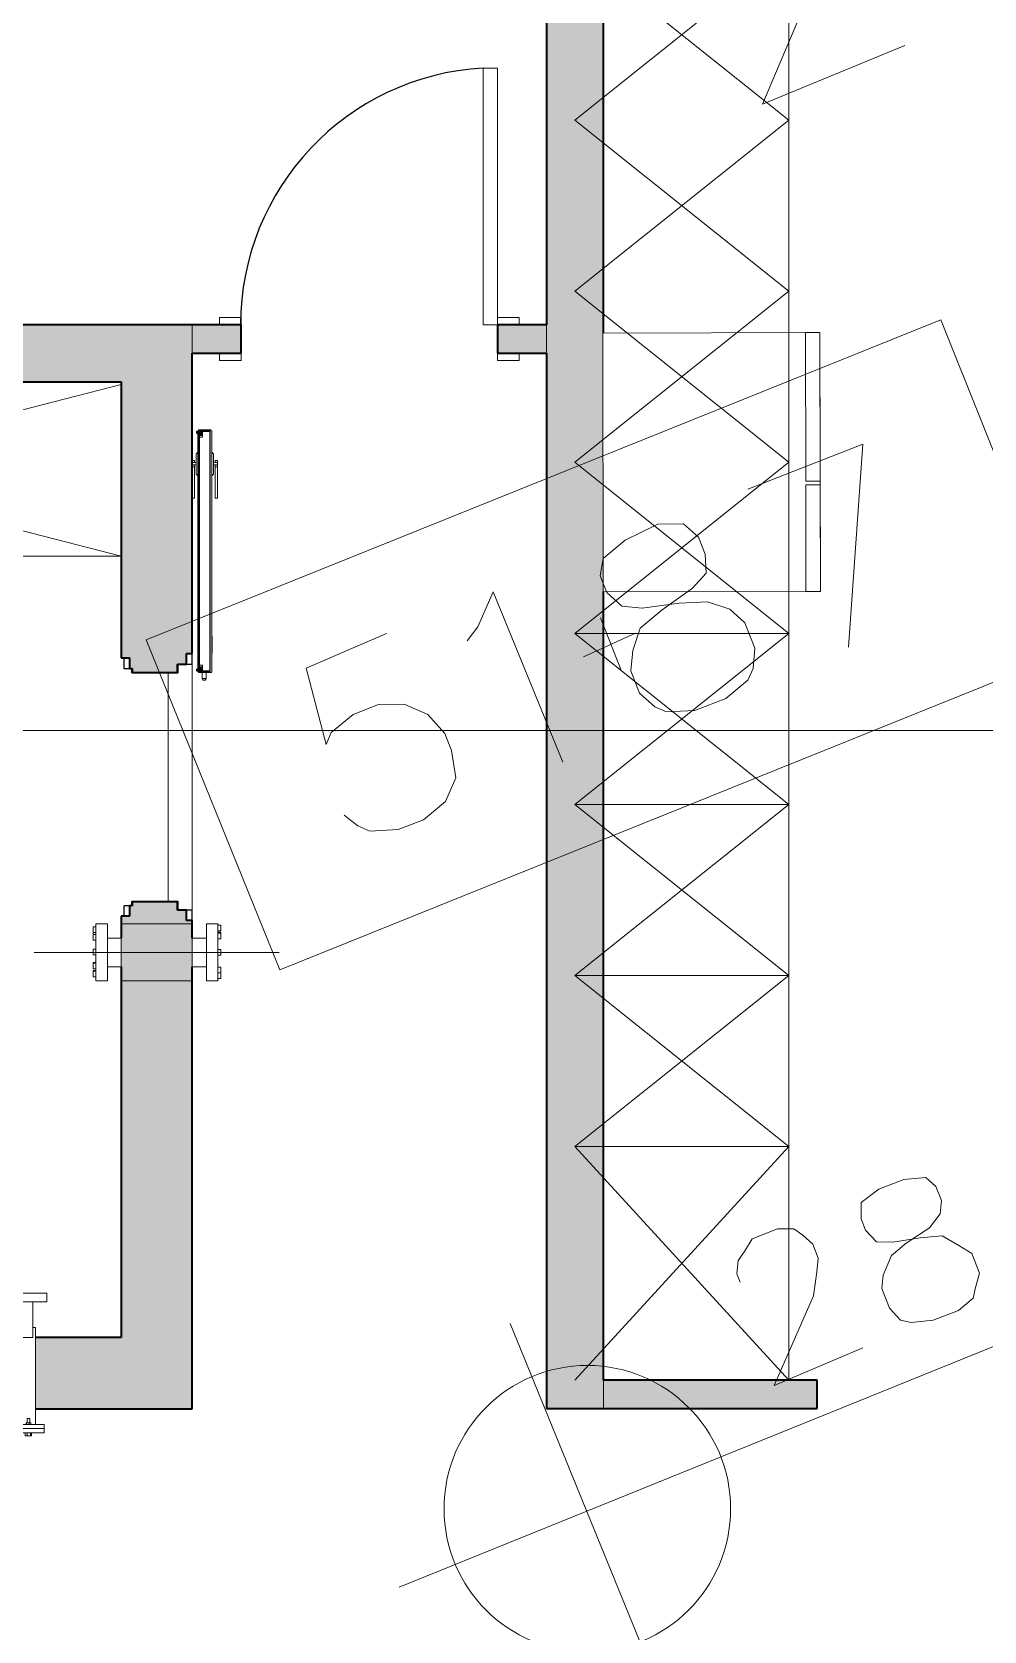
# Model space of a CAD drawing. Header units: centimetres. Extents: x 14435 to 32127, y -4289 to 2500.
# Drawn here: x 26322 to 26656, y -1106 to -545 of the extents above; entities that cross this region are included whole.
import ezdxf

# ---------------------------------------------------------------- set-up
doc = ezdxf.new("R2010")
doc.units = ezdxf.units.CM
for name, color, linetype, lineweight in [('A-DETL', 7, 'Continuous', 5), ('A-DETL-GENF', 7, 'Continuous', 5), ('A-DOOR', 7, 'Continuous', 13), ('A-DOOR-FRAM', 7, 'Continuous', 13), ('A-FLOR', 7, 'Continuous', 13), ('A-GLAZ', 7, 'Continuous', 13), ('A-WALL', 7, 'Continuous', 13), ('A-WALL-PATT', 7, 'Continuous', 35), ('I-WALL', 7, 'Continuous', 13), ('Q-SPCQ', 7, 'Continuous', 5)]:
    doc.layers.add(name, color=color, linetype=linetype, lineweight=lineweight)
for name, color, linetype, lineweight, true_color in [('G-ANNO-SYMB', 240, 'Continuous', 5, 0xff2227), ('PDF_C1603_0', 3, 'Continuous', 5, 0x00ff00), ('PDF_Height of existing trees', 64, 'Continuous', 5, 0x7ca500), ('PDF_L-00', 1, 'Continuous', 5, 0xff0000), ('PDF_scellno', 30, 'Continuous', 5, 0xff7f00), ('מפת מדידה_dwg', 8, 'Continuous', 5, 0x767676)]:
    doc.layers.add(name, color=color, linetype=linetype, lineweight=lineweight, true_color=true_color)

# ---------------------------------------------------------------- blocks, each defined once
blk = doc.blocks.new('מקרר1 - 36_ X 30_ 2-741337-קרקע פיתוח')
at = {"layer": 'Q-SPCQ'}
for p, q in [((45.4, 36.63), (-45.4, 36.63)), ((-45.4, 36.63), (-45.4, -39.57)), ((45.4, -39.57), (45.4, 36.63)), ((-45.4, -34.49), (-7.94, -34.49)), ((-45.4, -34.49), (-45.4, -39.57)), ((-7.94, -39.57), (-7.94, -34.49)), ((-6.67, -34.49), (45.4, -34.49)), ((-6.67, -34.49), (-6.67, -39.57)), ((45.4, -39.57), (45.4, -34.49)), ((-45.4, -39.57), (45.4, -39.57)), ((-7.94, -39.57), (-45.4, -39.57)), ((45.4, -39.57), (-6.67, -39.57))]:
    blk.add_line(p, q, dxfattribs=at)
blk = doc.blocks.new('דלת חד כנפית - 96_210-904329-קרקע פיתוח')
at = {"layer": 'A-DOOR'}
for p, q in [((39.9, 5), (39.9, 95.02)), ((45, 95.02), (39.9, 95.02)), ((45, 5), (45, 95.02)), ((45, 5), (39.9, 5))]:
    blk.add_line(p, q, dxfattribs=at)
at = {"layer": 'A-DOOR', "lineweight": 25}
blk.add_arc((45, 5), 90.17, 93.2424, 180, dxfattribs=at)
at = {"layer": 'A-DOOR-FRAM'}
for p, q in [((-45, 7.5), (-52.6, 7.5)), ((-52.6, 7.5), (-52.6, 5)), ((-45, 5), (-45, 7.5)), ((52.6, 7.5), (45, 7.5)), ((45, 7.5), (45, 5)), ((52.6, 5), (52.6, 7.5)), ((-52.6, -5), (-52.6, -7.5)), ((-45, -7.5), (-45, -5)), ((45, -5), (45, -7.5)), ((52.6, -7.5), (52.6, -5)), ((-52.6, -7.5), (-45, -7.5)), ((45, -7.5), (52.6, -7.5))]:
    blk.add_line(p, q, dxfattribs=at)
blk = doc.blocks.new('דלת ממד נגררת - פלרז - דלת ממד נגררת - פלרז-1061756-קרקע פיתוח')
at = {"layer": 'A-DETL-GENF', "lineweight": 13, "true_color": 0xc0c0c0}
blk.add_hatch(color=9, dxfattribs=at).paths.add_polyline_path([(-40.65, 15), (-40.65, 15.81), (-42.05, 15.71), (-41.95, 14.5), (-41.5, 14.4), (-41.08, 14), (-40.65, 14.5)], flags=0)
at = {"layer": 'A-DOOR', "true_color": 0xc0c0c0}
blk.add_hatch(color=9, dxfattribs=at).paths.add_polyline_path([(-123.44, 15.71), (-123.54, 15.81), (-124.85, 15.81), (-124.85, 14.4), (-124.42, 14), (-123.99, 14.5), (-123.44, 14.5), (-123.44, 15)], flags=0)
at = {"layer": 'A-DETL-GENF'}
for p, q in [((-125.35, 14.8), (-125.35, 18.56)), ((-125.2, 14.8), (-125.2, 18.56)), ((-40.4, 18.81), (-125.1, 18.81)), ((-40.4, 18.66), (-125.1, 18.66)), ((-124.85, 18.11), (-125, 18.11)), ((-125, 18.11), (-125, 14.8)), ((-124.85, 18.41), (-124.85, 18.66)), ((-124.85, 18.66), (-124.75, 18.66)), ((-124.85, 18.11), (-124.85, 18.41)), ((-124.85, 14.8), (-124.85, 18.11)), ((-124.75, 18.66), (-124.75, 16.06)), ((-91.77, 18.66), (-91.67, 18.66)), ((-40.75, 16.06), (-40.75, 18.66)), ((-40.65, 18.41), (-40.65, 18.66)), ((-40.65, 18.21), (-40.65, 18.41)), ((-40.65, 14.8), (-40.65, 18.21)), ((-40.65, 18.21), (-40.5, 18.21)), ((-40.5, 18.21), (-40.5, 14.8)), ((-40.5, 17.91), (-40.3, 17.91)), ((-40.3, 18.56), (-40.3, 14.8)), ((-40.15, 18.56), (-40.15, 14.8)), ((-122.93, 16.06), (-124.85, 16.06)), ((-123.54, 15.81), (-124.85, 15.81)), ((-124.85, 15.81), (-124.85, 14.4)), ((-124.85, 15.81), (-123.54, 15.81)), ((-124.85, 14.4), (-124.85, 15.81)), ((-124.75, 16.06), (-122.74, 16.06)), ((-124.75, 15.81), (-124.75, 15.91)), ((-124.75, 15.91), (-123.54, 15.91)), ((-123.54, 15.81), (-124.75, 15.81)), ((-124.45, 14), (-124.4, 14)), ((-123.99, 14.4), (-123.99, 14.5)), ((-123.99, 14.5), (-123.54, 14.5)), ((-123.99, 14.5), (-123.99, 14.4)), ((-123.44, 14.5), (-123.99, 14.5)), ((-123.54, 14.5), (-123.54, 15.81)), ((-123.24, 14.5), (-123.54, 14.5)), ((-123.44, 14.7), (-123.44, 15.71)), ((-123.44, 15.71), (-123.44, 14.5)), ((-123.34, 15.71), (-123.34, 14.71)), ((-123.34, 14.71), (-123.34, 15.71)), ((-42.26, 14.6), (-123.24, 14.6)), ((-42.26, 14.5), (-123.24, 14.5)), ((-122.74, 16.06), (-122.74, 14.9)), ((-122.74, 14.9), (-122.74, 14.65)), ((-122.74, 14.65), (-42.76, 14.65)), ((-55.84, 14.65), (-111.38, 14.65)), ((-54.43, 14.65), (-55.84, 14.65)), ((-54.18, 14.65), (-54.43, 14.65)), ((-46.16, 14.65), (-54.18, 14.65)), ((-52.4, 14.6), (-52.4, 14.65)), ((-51.66, 14.65), (-51.66, 14.6)), ((-51.58, 14.65), (-51.58, 14.6)), ((-48.37, 14.65), (-48.37, 14.6)), ((-48.29, 14.6), (-48.29, 14.65)), ((-47.55, 14.65), (-47.55, 14.6)), ((-46.16, 14.6), (-46.16, 14.65)), ((-46.16, 14.65), (-42.86, 14.65)), ((-46.01, 14.6), (-46.01, 14.65)), ((-40.75, 16.06), (-42.76, 16.06)), ((-42.76, 16.06), (-42.76, 14.9)), ((-42.76, 14.9), (-42.76, 14.65)), ((-41.95, 14.5), (-42.26, 14.5)), ((-42.15, 15.71), (-42.15, 14.7)), ((-42.15, 14.7), (-42.15, 15.71)), ((-42.05, 15.71), (-42.05, 14.7)), ((-42.05, 14.5), (-42.05, 15.71)), ((-41.5, 14.5), (-42.05, 14.5)), ((-40.75, 15.91), (-41.95, 15.91)), ((-40.65, 15.81), (-41.95, 15.81)), ((-41.95, 15.81), (-40.75, 15.81)), ((-41.95, 15.81), (-40.65, 15.81)), ((-41.5, 14.5), (-41.95, 14.5)), ((-41.5, 14.4), (-41.5, 14.5)), ((-41.5, 14.4), (-41.5, 14.5)), ((-41.1, 14), (-41.05, 14)), ((-40.65, 16.06), (-40.75, 16.06)), ((-40.75, 15.81), (-40.75, 15.91)), ((-40.65, 14.4), (-40.65, 15.81)), ((-40.65, 15.81), (-40.65, 14.4)), ((-40.3, 16.71), (-40.5, 16.71))]:
    blk.add_line(p, q, dxfattribs=at)
for centre, radius, start, end in [((-125.1, 18.56), 0.251, 90, 180), ((-125.1, 18.56), 0.1, 90, 180), ((-40.4, 18.56), 0.251, 0, 90), ((-40.4, 18.56), 0.1, 0, 90), ((-125.1, 14.8), 0.251, 180, 0), ((-125.1, 14.8), 0.1, 180, 0), ((-124.45, 14.4), 0.401, 180, 270), ((-124.45, 14.4), 0.401, 180, 273.5833), ((-124.4, 14.4), 0.401, 266.4167, 0), ((-124.4, 14.4), 0.401, 270, 0), ((-123.54, 15.71), 0.2, 0, 90), ((-123.54, 15.71), 0.1, 360, 90), ((-123.54, 15.71), 0.1, 0, 90), ((-123.24, 14.7), 0.2, 180, 270), ((-123.24, 14.7), 0.1, 176.3757, 270), ((-54.43, 14.9), 0.251, 270, 275.5166), ((-42.26, 14.7), 0.2, 270, 0), ((-42.26, 14.7), 0.1, 270, 0), ((-41.95, 15.71), 0.2, 90, 180), ((-41.95, 15.71), 0.1, 90, 180), ((-41.95, 15.71), 0.1, 90, 180), ((-41.1, 14.4), 0.401, 180, 270), ((-41.1, 14.4), 0.401, 180, 273.5833), ((-41.05, 14.4), 0.401, 266.4167, 0), ((-41.05, 14.4), 0.401, 270, 0), ((-40.4, 14.8), 0.251, 180, 0), ((-40.4, 14.8), 0.1, 180, 0)]:
    blk.add_arc(centre, radius, start, end, dxfattribs=at)
at = {"layer": 'A-DOOR'}
for p, q in [((-125.26, 15), (-125.26, 19.06)), ((-125.01, 19.31), (-40.4, 19.31)), ((-116.91, 19.91), (-117.48, 19.31)), ((-116.91, 19.91), (-109.77, 19.91)), ((-114.52, 21.31), (-113.82, 21.31)), ((-114.52, 21.31), (-114.52, 20.51)), ((-113.82, 20.51), (-114.52, 20.51)), ((-113.82, 21.31), (-113.02, 21.31)), ((-113.82, 21.31), (-113.82, 19.91)), ((-113.82, 20.51), (-113.82, 21.31)), ((-113.02, 21.31), (-113.02, 19.91)), ((-113.02, 21.31), (-112.32, 21.31)), ((-113.02, 21.31), (-113.02, 20.51)), ((-112.32, 20.51), (-113.02, 20.51)), ((-112.32, 21.31), (-111.32, 21.31)), ((-112.32, 21.31), (-112.32, 20.51)), ((-111.32, 20.51), (-112.32, 20.51)), ((-111.32, 21.31), (-102.11, 21.31)), ((-102.11, 20.51), (-111.32, 20.51)), ((-109.77, 19.91), (-109.2, 19.31)), ((-102.11, 21.31), (-101.31, 21.31)), ((-101.31, 20.51), (-102.11, 20.51)), ((-101.31, 21.31), (-101.34, 21.31)), ((-101.34, 20.51), (-101.31, 20.51)), ((-101.31, 20.51), (-101.31, 21.31)), ((-52.92, 19.51), (-52.92, 19.31)), ((-51.91, 19.51), (-52.92, 19.51)), ((-52.92, 19.51), (-51.91, 19.51)), ((-52.47, 19.51), (-52.47, 19.31)), ((-52.47, 19.51), (-52.47, 19.31)), ((-51.96, 19.51), (-52.47, 19.51)), ((-52.47, 19.51), (-51.96, 19.51)), ((-51.96, 19.51), (-52.47, 19.51)), ((-52.47, 19.51), (-51.96, 19.51)), ((-52.47, 19.51), (-51.96, 19.51)), ((-51.96, 19.51), (-52.47, 19.51)), ((-52.47, 19.51), (-51.96, 19.51)), ((-51.96, 19.51), (-52.47, 19.51)), ((-52.27, 19.51), (-51.89, 19.51)), ((-51.89, 19.51), (-52.27, 19.51)), ((-52.27, 19.51), (-51.89, 19.51)), ((-51.89, 19.51), (-52.27, 19.51)), ((-51.91, 19.51), (-47.91, 19.51)), ((-47.94, 19.51), (-47.56, 19.51)), ((-47.56, 19.51), (-47.94, 19.51)), ((-47.94, 19.51), (-47.56, 19.51)), ((-47.56, 19.51), (-47.94, 19.51)), ((-47.91, 19.51), (-46.91, 19.51)), ((-46.91, 19.51), (-47.91, 19.51)), ((-47.36, 19.51), (-47.86, 19.51)), ((-47.86, 19.51), (-47.36, 19.51)), ((-47.36, 19.51), (-47.86, 19.51)), ((-47.86, 19.51), (-47.36, 19.51)), ((-47.86, 19.51), (-47.36, 19.51)), ((-47.36, 19.51), (-47.86, 19.51)), ((-47.86, 19.51), (-47.36, 19.51)), ((-47.36, 19.51), (-47.86, 19.51)), ((-47.36, 19.31), (-47.36, 19.51)), ((-47.36, 19.31), (-47.36, 19.51)), ((-46.91, 19.31), (-46.91, 19.51)), ((-40.15, 19.06), (-40.15, 17.33)), ((-38.12, 17.36), (-40.15, 17.36)), ((-38.12, 17.36), (-40.15, 17.36)), ((-38.12, 17.36), (-40.15, 17.36)), ((-40.15, 17.36), (-40.15, 17.33)), ((-40.15, 15.96), (-40.15, 17.36)), ((-37.52, 17.06), (-38.12, 17.36)), ((-38.12, 17.36), (-38.12, 17.33)), ((-38.12, 17.33), (-38.12, 17.36)), ((-37.52, 17.06), (-38.12, 17.36)), ((-38.12, 17.36), (-38.12, 17.33)), ((-38.12, 17.33), (-38.12, 17.36)), ((-37.52, 17.06), (-38.12, 17.36)), ((-38.12, 17.36), (-38.12, 15.96)), ((-38.12, 17.33), (-38.12, 17.36)), ((-37.52, 17.06), (-37.52, 16.66)), ((-124.85, 15), (-125.26, 15)), ((-42.05, 15), (-123.44, 15)), ((-117.48, 14.5), (-109.2, 14.5)), ((-117.48, 14.5), (-116.91, 13.9)), ((-109.77, 13.9), (-116.91, 13.9)), ((-114.52, 13.3), (-113.82, 13.3)), ((-114.52, 13.3), (-114.52, 12.5)), ((-113.82, 13.9), (-113.82, 12.5)), ((-113.82, 12.5), (-113.82, 13.3)), ((-113.02, 13.9), (-113.02, 12.5)), ((-113.02, 13.3), (-112.32, 13.3)), ((-113.02, 13.3), (-113.02, 12.5)), ((-112.32, 13.3), (-111.32, 13.3)), ((-112.32, 13.3), (-112.32, 12.5)), ((-112.19, 12.5), (-112.32, 12.5)), ((-111.32, 13.3), (-102.11, 13.3)), ((-109.2, 14.5), (-109.77, 13.9)), ((-102.11, 13.3), (-101.31, 13.3)), ((-101.31, 12.5), (-101.42, 12.5)), ((-101.31, 13.3), (-101.34, 13.3)), ((-101.34, 12.5), (-101.31, 12.5)), ((-101.31, 12.5), (-101.31, 13.3)), ((-40.15, 15), (-40.65, 15)), ((-40.15, 15.98), (-40.15, 15)), ((-40.15, 15.98), (-40.15, 15.96)), ((-40.15, 15.96), (-38.12, 15.96)), ((-40.15, 15.96), (-38.12, 15.96)), ((-40.15, 15.96), (-38.12, 15.96)), ((-38.12, 15.96), (-37.52, 16.26)), ((-38.12, 15.96), (-37.52, 16.26)), ((-38.12, 15.96), (-37.52, 16.26)), ((-38.12, 15.98), (-38.12, 15.96)), ((-38.12, 15.96), (-38.12, 15.98)), ((-38.12, 15.98), (-38.12, 15.96)), ((-38.12, 15.96), (-38.12, 15.98)), ((-38.12, 15.96), (-38.12, 15.98)), ((-37.52, 16.66), (-37.52, 16.26))]:
    blk.add_line(p, q, dxfattribs=at)
for centre, start, end in [((-125.01, 19.06), 90, 180), ((-40.4, 19.06), 360, 90)]:
    blk.add_arc(centre, 0.25, start, end, dxfattribs=at)
at = {"layer": 'A-DOOR-FRAM'}
for p, q in [((-46.66, 12.25), (-46.66, 11)), ((-46.56, 12.5), (-43.25, 12.5)), ((-43.25, 12.35), (-46.56, 12.35)), ((-43.15, 10.5), (-43.15, 12.25)), ((43, 12.5), (-43, 12.5)), ((-43, 12.25), (-43, 7.59)), ((43, 7.59), (43, 12.25)), ((43.15, 12.25), (43.15, 10.5)), ((43.25, 12.5), (46.56, 12.5)), ((46.56, 12.35), (43.25, 12.35)), ((46.66, 11), (46.66, 12.25)), ((-46.66, 11), (-46.81, 11)), ((-43, 7.36), (-43, 7.33)), ((-43, 7.33), (-43, 7.36)), ((-42.9, 7.49), (-40.25, 7.49)), ((-40.15, -8.55), (-40.15, 7.24)), ((-40, 7.24), (-40, -8.55)), ((40, -8.55), (40, 7.24)), ((40.15, 7.24), (40.15, -8.55)), ((40.25, 7.49), (42.9, 7.49)), ((43, 7.36), (43, 7.33)), ((43, 7.33), (43, 7.36)), ((46.81, 11), (46.66, 11)), ((-40, 3.99), (40, 3.99)), ((-45.31, -10), (-45.16, -10)), ((-45.16, -10), (-45.16, -11.25)), ((-41.65, -11.25), (-41.65, -9.5)), ((-41.5, -8.9), (-41.5, -11.25)), ((-40.25, -8.8), (-41.4, -8.8)), ((41.4, -8.8), (40.25, -8.8)), ((41.5, -11.25), (41.5, -8.9)), ((41.65, -9.5), (41.65, -11.25)), ((45.16, -10), (45.31, -10)), ((45.16, -11.25), (45.16, -10)), ((-45.06, -11.35), (-41.75, -11.35)), ((-41.75, -11.5), (-45.06, -11.5)), ((41.75, -11.35), (45.06, -11.35)), ((45.06, -11.5), (41.75, -11.5))]:
    blk.add_line(p, q, dxfattribs=at)
for centre, radius, start, end in [((-46.56, 12.25), 0.25, 90, 180), ((-46.56, 12.25), 0.1, 90, 180), ((-43.25, 12.25), 0.25, 0, 90), ((-43.25, 12.25), 0.1, 0, 90), ((43.25, 12.25), 0.25, 90, 180), ((43.25, 12.25), 0.1, 90, 180), ((46.56, 12.25), 0.25, 0, 90), ((46.56, 12.25), 0.1, 0, 90), ((-42.9, 7.59), 0.25, 180, 270), ((-42.9, 7.59), 0.1, 180, 270), ((-40.25, 7.24), 0.25, 0, 90), ((-40.25, 7.24), 0.1, 360, 90), ((-40.25, 7.24), 0.1, 0, 35.9415), ((-40.25, 7.24), 0.25, 0, 13.5789), ((40.25, 7.24), 0.25, 90, 180), ((40.25, 7.24), 0.25, 166.4211, 180), ((40.25, 7.24), 0.1, 90, 180), ((40.25, 7.24), 0.1, 144.0585, 180), ((42.9, 7.59), 0.1, 270, 360), ((42.9, 7.59), 0.25, 270, 0), ((-41.4, -8.9), 0.25, 90, 180), ((-41.4, -8.9), 0.1, 90, 180), ((-40.25, -8.55), 0.1, 270, 360), ((-40.25, -8.55), 0.25, 270, 0), ((40.25, -8.55), 0.25, 180, 270), ((40.25, -8.55), 0.1, 180, 270), ((41.4, -8.9), 0.25, 360, 90), ((41.4, -8.9), 0.1, 360, 90), ((-45.06, -11.25), 0.25, 180, 270), ((-45.06, -11.25), 0.1, 180, 270), ((-41.75, -11.25), 0.1, 270, 360), ((-41.75, -11.25), 0.25, 270, 360), ((41.75, -11.25), 0.25, 180, 270), ((41.75, -11.25), 0.1, 180, 270), ((45.06, -11.25), 0.25, 270, 360), ((45.06, -11.25), 0.1, 270, 360)]:
    blk.add_arc(centre, radius, start, end, dxfattribs=at)
for points in [[(-42.9, 7.49), (-42.91, 7.49), (-42.93, 7.5), (-42.96, 7.51), (-42.98, 7.53), (-42.99, 7.55), (-43, 7.57), (-43, 7.59), (-43, 7.59)], [(-42.95, 7.35), (-42.97, 7.35), (-42.99, 7.36), (-43, 7.36)], [(-43, 7.36), (-42.99, 7.36), (-42.97, 7.35), (-42.95, 7.35)], [(-40.19, 7.32), (-40.2, 7.33), (-40.22, 7.34), (-40.24, 7.34), (-40.25, 7.34)], [(-40.25, 7.34), (-40.24, 7.34), (-40.22, 7.34), (-40.19, 7.33), (-40.18, 7.31), (-40.17, 7.3)], [(40.17, 7.3), (40.18, 7.31), (40.19, 7.33), (40.22, 7.34), (40.24, 7.34), (40.25, 7.34)], [(40.25, 7.34), (40.24, 7.34), (40.22, 7.34), (40.2, 7.33), (40.19, 7.32)], [(43, 7.59), (43, 7.59), (43, 7.57), (42.99, 7.55), (42.98, 7.53), (42.96, 7.51), (42.93, 7.5), (42.91, 7.49), (42.9, 7.49)], [(42.95, 7.35), (42.97, 7.35), (42.99, 7.36), (43, 7.36)], [(43, 7.36), (42.99, 7.36), (42.97, 7.35), (42.95, 7.35)]]:
    blk.add_open_spline(points, degree=3, dxfattribs=at)
for points in [[(-40.01, 7.3), (-40.01, 7.32), (-40.02, 7.35), (-40.04, 7.38), (-40.06, 7.4), (-40.07, 7.42), (-40.1, 7.44), (-40.12, 7.46), (-40.14, 7.47), (-40.17, 7.48), (-40.2, 7.49), (-40.23, 7.49), (-40.25, 7.49)], [(40.25, 7.49), (40.23, 7.49), (40.2, 7.49), (40.17, 7.48), (40.14, 7.47), (40.12, 7.46), (40.1, 7.44), (40.07, 7.42), (40.06, 7.4), (40.04, 7.38), (40.02, 7.35), (40.01, 7.32), (40.01, 7.3)]]:
    blk.add_open_spline(points, degree=3, knots=[0, 0, 0, 0, 0.166667, 0.25, 0.333333, 0.416667, 0.5, 0.583333, 0.666667, 0.75, 0.833333, 1, 1, 1, 1], dxfattribs=at)
blk = doc.blocks.new('mmd_za_8quot_1 - צינור אורור 4 _-1062229-קרקע פיתוח')
at = {"layer": 'A-GLAZ', "lineweight": 5}
for p, q in [((0, 43), (0, 22.3)), ((0, 41), (0, -41)), ((0, 12.5), (0, -12.5)), ((0, -22.5), (0, -43))]:
    blk.add_line(p, q, dxfattribs=at)
at = {"layer": 'A-GLAZ'}
for p, q in [((-10, 21.3), (-10, 17.3)), ((-10, 21.3), (10, 21.3)), ((10, 17.3), (-10, 17.3)), ((-8.57, 22.3), (-8.57, 21.3)), ((-8.57, 22.3), (-6.57, 22.3)), ((-8.54, 22.3), (-8.57, 22.3)), ((-6.57, 22.3), (-6.61, 22.3)), ((-6.59, 22.3), (-6.3, 22.3)), ((-6.57, 21.3), (-6.57, 22.3)), ((-6.3, 22.3), (-6.33, 22.3)), ((-6.3, 21.3), (-6.3, 22.3)), ((-5.72, 22.3), (-5.72, 21.3)), ((-5.72, 22.3), (-3.72, 22.3)), ((-5.69, 22.3), (-5.72, 22.3)), ((-5, 17.3), (-5, 12.5)), ((-3.72, 22.3), (-3.76, 22.3)), ((-3.75, 22.3), (-3.48, 22.3)), ((-3.72, 21.3), (-3.72, 22.3)), ((-3.48, 22.3), (-3.51, 22.3)), ((-3.48, 21.3), (-3.48, 22.3)), ((-0.87, 22.3), (-0.87, 21.3)), ((-0.87, 22.3), (1.13, 22.3)), ((-0.83, 22.3), (-0.87, 22.3)), ((1.07, 22.3), (1.21, 22.3)), ((1.13, 22.3), (1.1, 22.3)), ((1.13, 21.3), (1.13, 22.3)), ((1.21, 22.3), (1.17, 22.3)), ((1.21, 21.3), (1.21, 22.3)), ((4.34, 22.3), (4.34, 21.3)), ((4.34, 22.3), (6.34, 22.3)), ((4.38, 22.3), (4.34, 22.3)), ((5, 12.5), (5, 17.3)), ((6.34, 22.3), (6.31, 22.3)), ((6.34, 21.3), (6.34, 22.3)), ((6.34, 22.3), (7.08, 22.3)), ((7.04, 22.3), (7.04, 21.3)), ((7.04, 22.3), (9.04, 22.3)), ((7.08, 22.3), (7.04, 22.3)), ((7.08, 22.3), (7.04, 22.3)), ((9.04, 22.3), (9.01, 22.3)), ((9.04, 21.3), (9.04, 22.3)), ((10, 17.3), (10, 21.3)), ((-10, -12.5), (-10, 12.5)), ((-5, 12.5), (5, 12.5)), ((10, 12.5), (10, -12.5)), ((-5, -12.5), (-5, -17.5)), ((-5, -12.5), (5, -12.5)), ((5, -17.5), (5, -12.5)), ((-10, -17.5), (-10, -21.5)), ((-10, -17.5), (10, -17.5)), ((10, -21.5), (-10, -21.5)), ((-9.11, -21.5), (-9.11, -22.5)), ((-7.12, -21.5), (-7.12, -22.5)), ((-7.12, -21.5), (-7.12, -22.5)), ((-7.11, -22.5), (-7.11, -21.5)), ((-5.12, -22.5), (-5.12, -21.5)), ((-5.12, -22.5), (-5.12, -21.5)), ((-1, -21.5), (-1, -22.5)), ((-1, -21.5), (-1, -22.5)), ((1, -22.5), (1, -21.5)), ((1, -22.5), (1, -21.5)), ((4.78, -21.5), (4.78, -22.5)), ((6.78, -22.5), (6.78, -21.5)), ((7.18, -22.5), (7.18, -21.5)), ((7.59, -21.5), (7.59, -22.5)), ((9.59, -22.5), (9.59, -21.5)), ((10, -21.5), (10, -17.5)), ((-9.11, -22.5), (-9.08, -22.5)), ((-7.11, -22.5), (-9.11, -22.5)), ((-7.15, -22.5), (-7.11, -22.5)), ((-7.12, -22.5), (-7.08, -22.5)), ((-5.12, -22.5), (-7.12, -22.5)), ((-7.12, -22.5), (-7.08, -22.5)), ((-7.08, -22.5), (-7.12, -22.5)), ((-5.15, -22.5), (-5.12, -22.5)), ((-5.15, -22.5), (-5.12, -22.5)), ((-5.12, -22.5), (-5.15, -22.5)), ((-1, -22.5), (-0.97, -22.5)), ((1, -22.5), (-1, -22.5)), ((-1, -22.5), (-0.97, -22.5)), ((-0.97, -22.5), (-1, -22.5)), ((0.97, -22.5), (1, -22.5)), ((0.97, -22.5), (1, -22.5)), ((1, -22.5), (0.97, -22.5)), ((4.78, -22.5), (4.82, -22.5)), ((6.78, -22.5), (4.78, -22.5)), ((6.75, -22.5), (6.78, -22.5)), ((7.18, -22.5), (6.75, -22.5)), ((7.14, -22.5), (7.18, -22.5)), ((7.59, -22.5), (7.62, -22.5)), ((9.59, -22.5), (7.59, -22.5)), ((9.55, -22.5), (9.59, -22.5))]:
    blk.add_line(p, q, dxfattribs=at)
blk = doc.blocks.new('Tovna_Mamad_Zinor8_Ext - 8__ext-1067873-קרקע פיתוח')
at = {"layer": 'A-GLAZ'}
for p, q in [((-12.97, 21), (-12.97, 19.5)), ((-12.97, 21), (13.03, 21)), ((13.03, 19.5), (-12.97, 19.5)), ((-12.97, 19.5), (-12.97, 18)), ((-12.97, 19.5), (13.03, 19.5)), ((13.03, 18), (-12.97, 18)), ((-9.97, 18), (-9.97, -16)), ((-8.62, 22), (-8.23, 22)), ((-8.62, 22), (-8.62, 21)), ((-8.32, 17.5), (-8.32, 18)), ((-7.71, 17.5), (-8.32, 17.5)), ((-8.23, 22), (-7.09, 22)), ((-8.23, 22), (-8.23, 21)), ((-7.99, 17.5), (-7.99, 16)), ((-7.71, 17.5), (-7.71, 18)), ((-6.87, 17.5), (-7.71, 17.5)), ((-7.09, 22), (-6.35, 22)), ((-7.09, 21), (-7.09, 22)), ((-6.99, 16), (-6.99, 17.5)), ((-6.87, 17.5), (-6.87, 18)), ((-6.65, 17.5), (-6.87, 17.5)), ((-6.65, 17.5), (-6.65, 18)), ((-6.35, 22), (-6.35, 21)), ((6.41, 22), (7.15, 22)), ((6.41, 22), (6.41, 21)), ((6.71, 17.5), (6.71, 18)), ((6.93, 17.5), (6.71, 17.5)), ((6.93, 17.5), (6.93, 18)), ((7.77, 17.5), (6.93, 17.5)), ((7.05, 17.5), (7.05, 16)), ((7.15, 22), (8.29, 22)), ((7.15, 21), (7.15, 22)), ((7.77, 17.5), (7.77, 18)), ((8.38, 17.5), (7.77, 17.5)), ((8.05, 16), (8.05, 17.5)), ((8.29, 22), (8.68, 22)), ((8.29, 22), (8.29, 21)), ((8.38, 17.5), (8.38, 18)), ((8.68, 22), (8.68, 21)), ((10.03, -16), (10.03, 18)), ((13.03, 19.5), (13.03, 21)), ((13.03, 18), (13.03, 19.5)), ((-7.99, 16), (-7.97, 16)), ((-6.99, 16), (-7.99, 16)), ((-7, 16), (-6.99, 16)), ((7.05, 16), (7.06, 16)), ((8.05, 16), (7.05, 16)), ((8.03, 16), (8.05, 16)), ((-9.08, -16), (-9.97, -16)), ((-8.99, -25), (-8.99, -12.5)), ((-8.99, -12.5), (-4.99, -12.5)), ((-4.99, -12.5), (-4.99, -25)), ((5.03, -16), (-4.97, -16)), ((5.05, -25), (5.05, -12.5)), ((5.05, -12.5), (9.05, -12.5)), ((9.05, -12.5), (9.05, -25)), ((10.03, -16), (9.14, -16)), ((-13.97, -25), (-13.97, -28)), ((-13.97, -25), (14.03, -25)), ((14.03, -28), (-13.97, -28)), ((14.03, -28), (14.03, -25))]:
    blk.add_line(p, q, dxfattribs=at)
blk = doc.blocks.new('מפת מדידה_dwg-896485-קרקע פיתוח')
at = {"layer": 'PDF_C1603_0', "color": 81, "lineweight": 13, "true_color": 0xaaffaa, "flags": 128}
blk.add_lwpolyline([(31578.78, 24691.61), (31578.78, 24695.84), (31583.01, 24703.25), (31586.18, 24706.42), (31593.59, 24710.66), (31609.46, 24710.66), (31616.87, 24707.48), (31621.1, 24703.25), (31624.28, 24695.84), (31624.28, 24688.44), (31621.1, 24681.03), (31613.7, 24669.39), (31575.6, 24630.24), (31629.57, 24631.29)], dxfattribs=at)
at = {"layer": 'PDF_Height of existing trees', "color": 9, "lineweight": 13, "true_color": 0xd3e1aa}
for p, q in [((31339.63, 24122.32), (31337.52, 24264.11)), ((31267.68, 24192.16), (31688.83, 24197.45))]:
    blk.add_line(p, q, dxfattribs=at)
blk.add_circle((31339.1, 24193.75), 50.26, dxfattribs=at)
at = {"layer": 'PDF_L-00', "color": 21, "lineweight": 13, "true_color": 0xffaaaa, "flags": 128}
blk.add_lwpolyline([(31417.94, 24248.24), (31417.94, 24251.42), (31420.05, 24255.65), (31423.23, 24257.76), (31427.46, 24260.94), (31436.98, 24260.94), (31442.27, 24258.82), (31444.39, 24255.65), (31446.51, 24251.42), (31446.51, 24246.12), (31444.39, 24241.89), (31440.16, 24234.48), (31415.82, 24210.15), (31449.68, 24211.21)], dxfattribs=at)
blk.add_lwpolyline([(31475.08, 24260.94), (31467.67, 24258.82), (31465.55, 24253.53), (31465.55, 24249.3), (31467.67, 24244.01), (31472.96, 24241.89), (31482.48, 24239.78), (31489.89, 24237.66), (31494.12, 24232.37), (31497.3, 24228.14), (31497.3, 24220.73), (31494.12, 24216.5), (31492.01, 24213.32), (31485.66, 24211.21), (31476.14, 24211.21), (31468.73, 24213.32), (31465.55, 24215.44), (31463.44, 24220.73), (31463.44, 24228.14), (31465.55, 24232.37), (31470.85, 24237.66), (31477.19, 24239.78), (31486.72, 24241.89), (31492.01, 24245.07), (31494.12, 24249.3), (31494.12, 24254.59), (31492.01, 24258.82), (31484.6, 24260.94)], close=True, dxfattribs=at)
at = {"layer": 'PDF_scellno', "color": 41, "lineweight": 13, "true_color": 0xffd4aa}
for p, q in [((31457.09, 24483.15), (31457.09, 24463.05)), ((31446.51, 24472.57), (31466.61, 24473.63))]:
    blk.add_line(p, q, dxfattribs=at)
at = {"layer": 'PDF_scellno', "color": 41, "true_color": 0xffd4aa, "flags": 128}
blk.add_lwpolyline([(31606.29, 24537.12), (31305.77, 24533.94), (31307.36, 24409.08), (31607.35, 24412.26)], close=True, dxfattribs=at)
at = {"layer": 'PDF_scellno', "color": 41, "lineweight": 13, "true_color": 0xffd4aa, "flags": 128}
for points in [[(31385.13, 24505.37), (31354.45, 24504.32), (31351.27, 24476.8), (31354.45, 24479.98), (31363.97, 24483.15), (31373.49, 24483.15), (31381.96, 24479.98), (31388.31, 24473.63), (31391.48, 24465.16), (31391.48, 24458.81), (31389.37, 24449.29), (31383.02, 24442.94), (31373.49, 24439.77), (31363.97, 24439.77), (31354.45, 24442.94), (31351.27, 24446.12), (31348.1, 24451.41)], [(31410.53, 24492.68), (31415.82, 24495.85), (31425.34, 24505.37), (31426.4, 24440.83)], [(31521.64, 24506.43), (31565.02, 24506.43), (31534.33, 24441.88)]]:
    blk.add_lwpolyline(points, dxfattribs=at)
blk.add_lwpolyline([(31475.08, 24505.37), (31465.55, 24502.2), (31462.38, 24496.91), (31462.38, 24490.56), (31465.55, 24484.21), (31471.9, 24481.04), (31484.6, 24477.86), (31494.12, 24474.69), (31500.47, 24469.4), (31503.65, 24463.05), (31503.65, 24453.52), (31500.47, 24447.17), (31497.3, 24444), (31487.78, 24440.83), (31476.14, 24440.83), (31466.61, 24444), (31463.44, 24447.17), (31460.26, 24453.52), (31460.26, 24461.99), (31463.44, 24468.34), (31468.73, 24474.69), (31478.25, 24477.86), (31490.95, 24481.04), (31497.3, 24484.21), (31499.42, 24490.56), (31499.42, 24496.91), (31496.24, 24503.26), (31487.78, 24506.43)], close=True, dxfattribs=at)
blk = doc.blocks.new('pituah')
at = {"layer": 'A-WALL-PATT', "lineweight": 13, "true_color": 0x636466}
for points in [[(59244.45, -12112.66), (59244.45, -11826.25), (59244.36, -11826.25), (59244.18, -11735.45), (59244.45, -11735.45), (59244.45, -11540.78), (59224.45, -11540.78), (59224.45, -12112.66), (59227.28, -12112.66)], [(59100.22, -11752.54), (59100.22, -11732.54), (58954.22, -11732.54), (58954.22, -11752.54), (59098.22, -11752.54)], [(59100.22, -12087.7), (59100.22, -12032.7), (59075.22, -12032.7), (59075.22, -12087.7)]]:
    blk.add_hatch(color=251, dxfattribs=at).paths.add_polyline_path(points, flags=0)
at = {"layer": 'A-WALL-PATT', "lineweight": 13, "true_color": 0xc7c8ca}
h = blk.add_hatch(color=9, dxfattribs=at)
h.paths.add_polyline_path([(59224.45, -11742.54), (59224.45, -11732.54), (59207.33, -11732.54), (59207.33, -11742.54), (59223.94, -11742.54)], flags=0)
h.paths.add_polyline_path([(59117.33, -11742.54), (59117.33, -11732.54), (59100.22, -11732.54), (59100.22, -11742.54), (59109.24, -11742.54)], flags=0)
at = {"layer": 'A-WALL-PATT', "lineweight": 13, "true_color": 0x636466}
h = blk.add_hatch(color=251, dxfattribs=at)
h.paths.add_polyline_path([(59075.22, -12032.7), (59100.22, -12032.7), (59100.22, -11941.51), (59098.22, -11941.51), (59098.22, -11937.86), (59095.07, -11937.86), (59095.07, -11934.95), (59079.08, -11934.95), (59079.08, -11936.36), (59078.22, -11936.43), (59078.22, -11940.01), (59075.22, -11940.01), (59075.22, -11969.41)], flags=0)
h.paths.add_polyline_path([(59079.08, -11854.45), (59095.07, -11854.45), (59095.07, -11851.55), (59098.22, -11851.55), (59098.22, -11847.9), (59100.22, -11847.9), (59100.22, -11752.54), (59075.22, -11752.54), (59075.22, -11849.4), (59078.22, -11849.4), (59078.22, -11853.05), (59079.08, -11853.05)], flags=0)
h = blk.add_hatch(color=251, dxfattribs=at)
h.paths.add_polyline_path([(58744.27, -12112.7), (59025.22, -12112.7), (59025.22, -12087.7), (58744.27, -12087.7)], flags=0)
h.paths.add_polyline_path([(59075.22, -12112.7), (59100.22, -12112.7), (59100.22, -12087.7), (59045.22, -12087.7), (59045.22, -12112.7)], flags=0)
at = {"layer": 'A-WALL-PATT', "lineweight": 13, "true_color": 0xc7c8ca}
blk.add_hatch(color=9, dxfattribs=at).paths.add_polyline_path([(59244.45, -12112.66), (59319.45, -12112.66), (59319.45, -12102.66), (59244.45, -12102.66)], flags=0)
at = {"layer": 'A-DETL'}
for p, q in [((59309.45, -11540.78), (59309.45, -12102.76)), ((59309.45, -11600.78), (59234.36, -11660.78)), ((59234.36, -11600.78), (59309.45, -11660.78)), ((59309.45, -11660.78), (59234.36, -11720.78)), ((59234.36, -11660.78), (59309.45, -11720.78)), ((59234.36, -11720.78), (59309.45, -11780.78)), ((59309.45, -11720.78), (59234.45, -11780.78)), ((58840.98, -11753.53), (59075.27, -11813.7)), ((58840.98, -11813.7), (59075.22, -11753.53)), ((59309.45, -11780.78), (59234.36, -11840.78)), ((59234.36, -11780.78), (59309.45, -11840.78)), ((58840.98, -11813.72), (59075.27, -11813.72)), ((59309.45, -11840.78), (59234.36, -11840.78)), ((59309.45, -11840.78), (59234.36, -11900.78)), ((59234.36, -11840.78), (59309.45, -11900.78)), ((59309.45, -11900.78), (59234.36, -11900.78)), ((59234.36, -11900.78), (59309.45, -11960.78)), ((59309.45, -11900.78), (59234.45, -11960.78)), ((59309.45, -11960.78), (59234.36, -12020.78)), ((59309.45, -11960.78), (59234.36, -11960.78)), ((59234.36, -11960.78), (59309.45, -12020.78)), ((59234.36, -12020.78), (59309.45, -12102.76)), ((59309.45, -12020.78), (59234.36, -12020.78)), ((59309.45, -12020.78), (59234.36, -12102.76))]:
    blk.add_line(p, q, dxfattribs=at)
at = {"layer": 'A-FLOR'}
for p, q in [((59100.22, -11848.15), (59100.22, -11847.9)), ((59100.22, -11937.96), (59100.22, -11851.45)), ((59100.22, -11941.51), (59100.22, -11941.37))]:
    blk.add_line(p, q, dxfattribs=at)
at = {"layer": 'A-WALL', "lineweight": 35}
for p, q in [((59224.45, -11540.78), (59224.45, -11732.54)), ((59244.45, -11735.45), (59244.45, -11540.78)), ((59100.22, -11732.54), (58894.45, -11732.54)), ((59100.22, -11847.9), (59100.22, -11742.54)), ((59224.45, -11742.54), (59224.45, -12112.66)), ((58744.27, -11752.54), (59075.22, -11752.54)), ((59075.22, -11752.54), (59075.22, -11849.4)), ((59244.45, -12102.66), (59244.45, -11826.25)), ((59075.22, -11849.4), (59078.22, -11849.4)), ((59078.22, -11849.4), (59078.22, -11853.05)), ((59098.22, -11851.55), (59098.22, -11847.9)), ((59098.22, -11847.9), (59100.22, -11847.9)), ((59078.22, -11853.05), (59079.08, -11853.05)), ((59079.08, -11853.05), (59079.08, -11854.45)), ((59079.08, -11854.45), (59095.07, -11854.45)), ((59095.07, -11854.45), (59095.07, -11851.55)), ((59095.07, -11851.55), (59098.22, -11851.55)), ((59079.08, -11936.36), (59078.22, -11936.36)), ((59078.22, -11936.36), (59078.22, -11940.01)), ((59095.07, -11934.95), (59079.08, -11934.95)), ((59079.08, -11934.95), (59079.08, -11936.36)), ((59095.07, -11937.86), (59095.07, -11934.95)), ((59098.22, -11937.86), (59095.07, -11937.86)), ((59098.22, -11941.51), (59098.22, -11937.86)), ((59075.22, -11940.01), (59075.22, -11947.7)), ((59078.22, -11940.01), (59075.22, -11940.01)), ((59100.22, -11941.51), (59098.22, -11941.51)), ((59100.22, -11947.7), (59100.22, -11941.51)), ((59075.22, -11957.7), (59075.22, -12087.7)), ((59100.22, -12112.7), (59100.22, -11957.7)), ((59075.22, -12087.7), (59045.22, -12087.7)), ((59045.22, -12112.7), (59100.22, -12112.7)), ((59224.45, -12112.66), (59244.45, -12112.66))]:
    blk.add_line(p, q, dxfattribs=at)
at = {"layer": 'A-WALL'}
for p, q in [((59100.22, -11742.54), (59100.22, -11732.54)), ((59224.45, -11742.54), (59224.45, -11732.54)), ((59244.45, -12102.66), (59244.45, -12112.66))]:
    blk.add_line(p, q, dxfattribs=at)
at = {"layer": 'G-ANNO-SYMB', "color": 7}
blk.add_line((58219.39, -11874.89), (60723.86, -11874.89), dxfattribs=at)
at = {"layer": 'I-WALL', "lineweight": 35}
for p, q in [((59117.33, -11732.54), (59100.22, -11732.54)), ((59117.33, -11742.54), (59117.33, -11732.54)), ((59224.45, -11732.54), (59207.33, -11732.54)), ((59207.33, -11732.54), (59207.33, -11742.54)), ((59100.22, -11742.54), (59117.33, -11742.54)), ((59207.33, -11742.54), (59224.45, -11742.54)), ((59319.45, -12102.66), (59244.45, -12102.66)), ((59319.45, -12112.66), (59319.45, -12102.66)), ((59244.45, -12112.66), (59319.45, -12112.66))]:
    blk.add_line(p, q, dxfattribs=at)
at = {"layer": 'A-DOOR'}
blk.add_blockref('דלת חד כנפית - 96_210-904329-קרקע פיתוח', (59162.33, -11737.54), dxfattribs=at)
at = {"layer": 'A-DOOR', "rotation": 269.9999999999999}
blk.add_blockref('דלת ממד נגררת - פלרז - דלת ממד נגררת - פלרז-1061756-קרקע פיתוח', (59087.72, -11894.7), dxfattribs=at)
at = {"layer": 'A-GLAZ'}
for name, p, rotation in [('mmd_za_8quot_1 - צינור אורור 4 _-1062229-קרקע פיתוח', (59087.72, -11952.7), 89.99999999999991), ('Tovna_Mamad_Zinor8_Ext - 8__ext-1067873-קרקע פיתוח', (59035.25, -12100.2), 180)]:
    blk.add_blockref(name, p, dxfattribs=dict(at, rotation=rotation))
at = {"layer": 'Q-SPCQ', "rotation": 90.10862639340397}
blk.add_blockref('מקרר1 - 36_ X 30_ 2-741337-קרקע פיתוח', (59280.9, -11780.78), dxfattribs=at)
at = {"layer": 'מפת מדידה_dwg', "color": 31, "true_color": 0xffbfaa, "rotation": 21.33280097992486}
blk.add_blockref('מפת מדידה_dwg-896485-קרקע פיתוח', (38848.27, -46084.56), dxfattribs=at)

msp = doc.modelspace()

# ---------------------------------------------------------------- block references
msp.add_blockref('pituah', (-32722.21, 11084.93))

doc.saveas('drawing.dxf')
